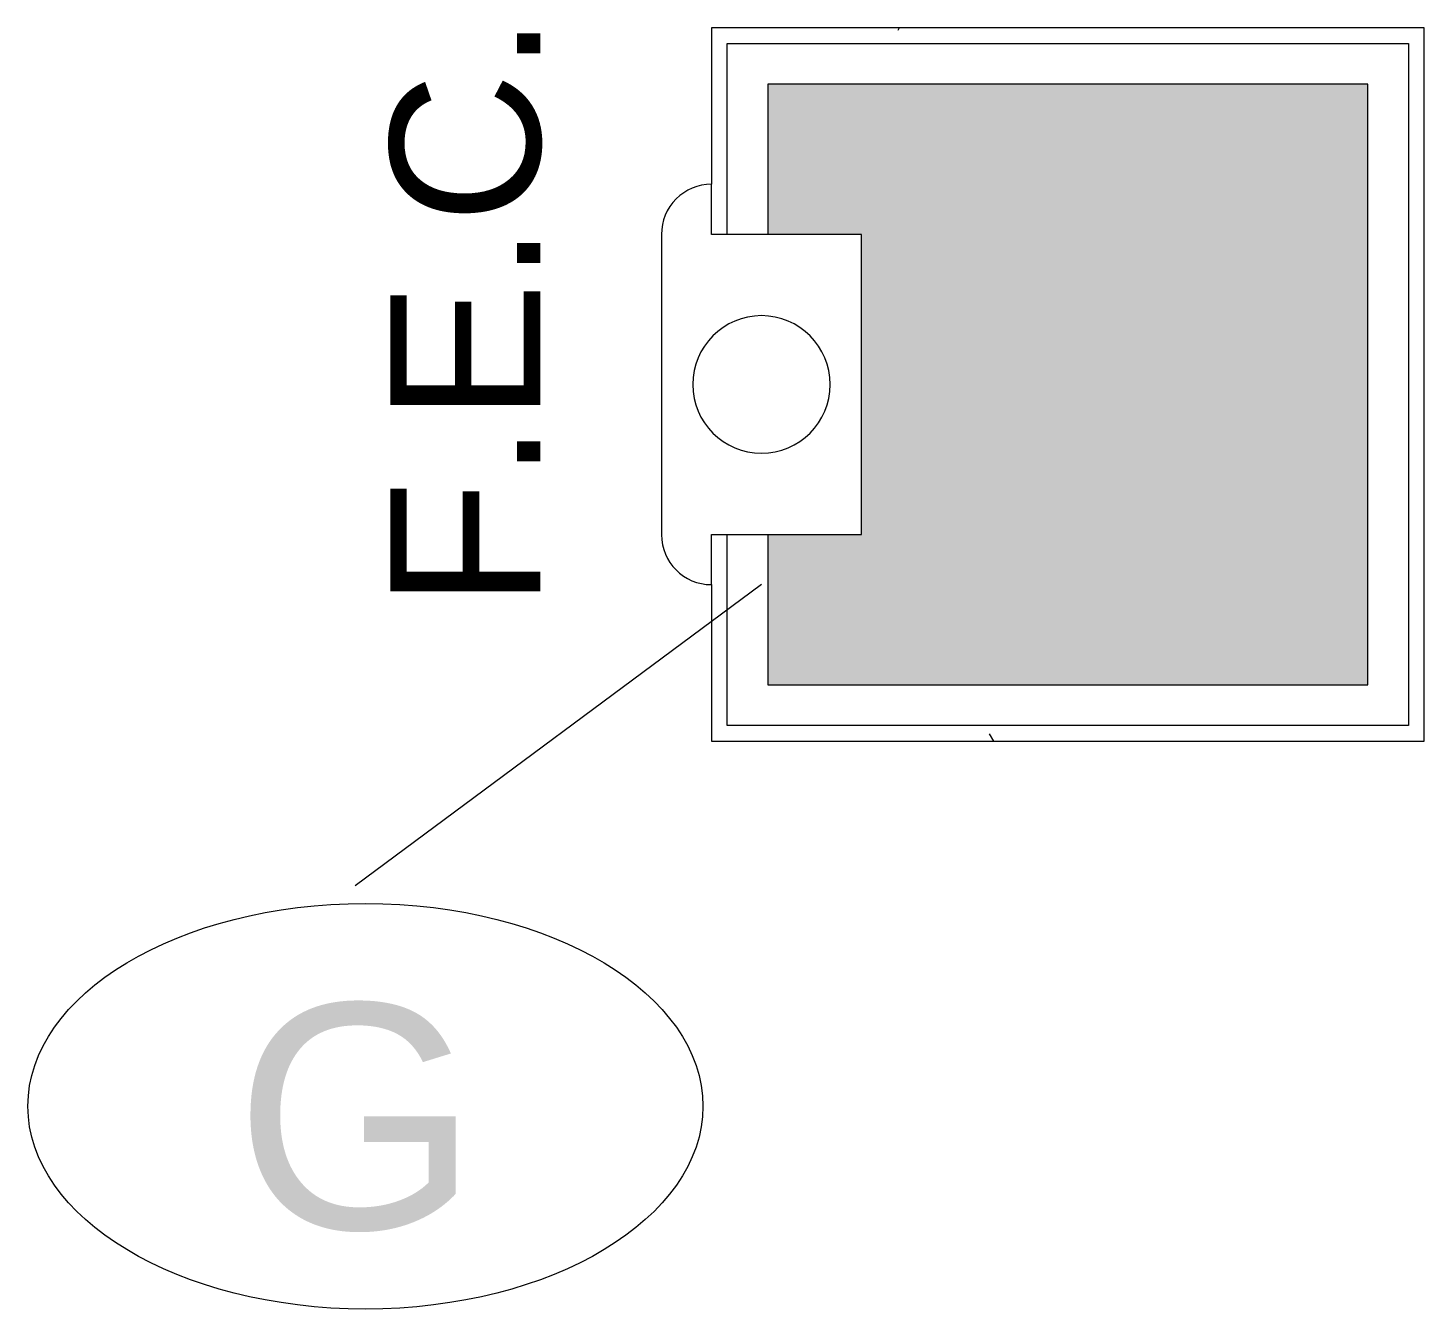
# Model space of a CAD drawing. Header units: inches. Extents: x 0 to 1865, y 0 to 1094.
# Drawn here: x 1399.4 to 1455.3, y 628.5 to 679.7 of the extents above; entities that cross this region are included whole.
import ezdxf

# ---------------------------------------------------------------- set-up
doc = ezdxf.new("R2010")
doc.units = ezdxf.units.IN
doc.header["$MEASUREMENT"] = 0
for name, color, linetype, lineweight in [('A-ANNO-NOTE', 131, 'Continuous', 9), ('A-WALL', 113, 'Continuous', 13), ('A-WALL-PATT', 111, 'Continuous', 13), ('I-WALL', 2, 'Continuous', 13), ('Q-SPCQ', 91, 'Continuous', 9), ('Q-SPCQ-IDEN', 132, 'Continuous', 9), ('S-COLS', 52, 'Continuous', 13)]:
    doc.layers.add(name, color=color, linetype=linetype, lineweight=lineweight)
doc.styles.add('Arial', font='arial.ttf', dxfattribs={"height": 6})
doc.styles.add('Arial_1', font='arial.ttf', dxfattribs={"height": 9})
pattern_1 = [(0, (0, 0), (30.72, 7.68), [1.267, -21.773, 1.267, -21.773, -122.88]), (0, (0, 0), (30.72, 7.68), [-46.08, 1.267, -44.813, 1.267, -21.773, -53.76]), (0, (0, 0), (30.72, 7.68), [-115.2, 1.267, -14.093, 1.267, -37.133]), (120, (11.52, 3.84), (-22.011075, 22.7643), [1.267, -21.773, 1.267, -21.773, -122.88]), (120, (11.52, 3.84), (-22.011075, 22.7643), [-46.08, 1.267, -44.813, 1.267, -21.773, -53.76]), (120, (11.52, 3.84), (-22.011075, 22.7643), [-115.2, 1.267, -14.093, 1.267, -37.133]), (240, (15.36, 19.2), (-8.708925, -30.4443), [1.267, -21.773, 1.267, -21.773, -122.88]), (240, (15.36, 19.2), (-8.708925, -30.4443), [-46.08, 1.267, -44.813, 1.267, -21.773, -53.76]), (240, (15.36, 19.2), (-8.708925, -30.4443), [-115.2, 1.267, -14.093, 1.267, -37.133])]

# ---------------------------------------------------------------- blocks, each defined once
blk = doc.blocks.new('Concrete-Rectangular-Column - 24_ X 24_-V2-Level 05 POWER _ SIGNAL')
at = {"layer": 'S-COLS', "lineweight": 9}
blk.add_hatch(color=7, dxfattribs=at).paths.add_polyline_path([(-12, -12), (12, -12), (12, 12), (-12, 12), (-12, 6), (-8.25, 6), (-8.25, -6), (-12, -6)], flags=0)
at = {"layer": 'S-COLS', "color": 8, "lineweight": 20}
for p, q in [((12, 12), (-12, 12)), ((-12, 12), (-12, 6)), ((12, -12), (12, 12)), ((-12, -6), (-12, -12)), ((-12, -12), (12, -12))]:
    blk.add_line(p, q, dxfattribs=at)
blk = doc.blocks.new('A-Recessed_Fire_Extinguisher_Cabinet - A-Recessed_Fire_Extinguisher_Cabinet-8144845-Level 05 POWER _ SIGNAL')
at = {"layer": 'Q-SPCQ'}
for p, q in [((6, 46.625), (-6, 46.625)), ((-8, 44.625), (-6, 44.625)), ((-6, 44.625), (-6, 38.625)), ((6, 38.625), (6, 44.625)), ((6, 44.625), (8, 44.625)), ((-6, 38.625), (6, 38.625))]:
    blk.add_line(p, q, dxfattribs=at)
for centre, radius, start, end in [((-6, 44.625), 2, 90, 180), ((6, 44.625), 2, 360, 90), ((0, 42.625), 2.75, 0, 180), ((0, 42.625), 2.75, 180, 360)]:
    blk.add_arc(centre, radius, start, end, dxfattribs=at)
blk = doc.blocks.new('Appliance_Specialty Equipment Tag - Standard-3515593-Level 05 POWER _ SIGNAL')
at = {"layer": 'Q-SPCQ-IDEN'}
blk.add_ellipse((-0.04989, 0.00375), major_axis=(-0.1406, 0), ratio=0.600473, dxfattribs=at)

msp = doc.modelspace()

# ---------------------------------------------------------------- hatches: boundary and pattern name
at = {"layer": 'A-WALL-PATT', "lineweight": 9}
h = msp.add_hatch(dxfattribs=at)
h.set_pattern_fill('FP_1', color=256, style=0, pattern_type=2)
h.set_pattern_definition(pattern_1)
h.paths.add_polyline_path([(1429, 679.051), (1454.625, 679.051), (1454.61, 679.676), (1426.75, 679.676), (1426.75, 679.051), (1427.375, 679.051)], flags=0)
h = msp.add_hatch(dxfattribs=at)
h.set_pattern_fill('FP_1', color=256, style=0, pattern_type=2)
h.set_pattern_definition(pattern_1)
h.paths.add_polyline_path([(1426.75, 651.176), (1427.375, 651.176), (1427.375, 659.426), (1426.75, 659.426), (1426.75, 653.426)], flags=0)
h.paths.add_polyline_path([(1427.375, 671.426), (1427.375, 679.051), (1426.75, 679.036), (1426.75, 671.426), (1426.896, 671.426)], flags=0)
h = msp.add_hatch(dxfattribs=at)
h.set_pattern_fill('FP_1', color=256, style=0, pattern_type=2)
h.set_pattern_definition(pattern_1)
h.paths.add_polyline_path([(1455.25, 651.176), (1455.25, 651.801), (1427.375, 651.801), (1427.375, 651.176), (1454.99, 651.176)], flags=0)

# ---------------------------------------------------------------- linework, layer by layer
at = {"layer": 'A-WALL'}
for p, q in [((1427.375, 679.051), (1454.625, 679.051)), ((1427.375, 671.426), (1427.375, 679.051)), ((1454.625, 679.051), (1454.625, 651.801)), ((1427.375, 651.801), (1427.375, 659.426)), ((1454.625, 651.801), (1427.375, 651.801))]:
    msp.add_line(p, q, dxfattribs=at)
at = {"layer": 'I-WALL'}
for p, q in [((1455.25, 679.676), (1426.75, 679.676)), ((1426.75, 679.676), (1426.75, 673.426)), ((1455.25, 651.176), (1455.25, 679.676)), ((1426.75, 657.426), (1426.75, 651.176)), ((1426.75, 651.176), (1455.25, 651.176))]:
    msp.add_line(p, q, dxfattribs=at)
at = {"layer": 'Q-SPCQ-IDEN'}
msp.add_line((1428.75, 657.426), (1412.505, 645.381), dxfattribs=at)

# ---------------------------------------------------------------- block references
at = {"layer": 'Q-SPCQ', "rotation": 90}
msp.add_blockref('A-Recessed_Fire_Extinguisher_Cabinet - A-Recessed_Fire_Extinguisher_Cabinet-8144845-Level 05 POWER _ SIGNAL', (1471.375, 665.426), dxfattribs=at)
at = {"layer": 'Q-SPCQ-IDEN', "xscale": 95.99999999999994, "yscale": 95.99999999999994, "zscale": 95.99999999999994}
msp.add_blockref('Appliance_Specialty Equipment Tag - Standard-3515593-Level 05 POWER _ SIGNAL', (1417.701, 636.217), dxfattribs=at)
at = {"layer": 'S-COLS', "lineweight": 9}
msp.add_blockref('Concrete-Rectangular-Column - 24_ X 24_-V2-Level 05 POWER _ SIGNAL', (1441, 665.426), dxfattribs=at)

# ---------------------------------------------------------------- texts
at = {"layer": 'A-ANNO-NOTE', "insert": (1413.902, 656.475), "char_height": 6, "width": 29.997, "attachment_point": 1, "rotation": 90, "style": 'Arial'}
msp.add_mtext('F.E.C.', dxfattribs=at)
at = {"layer": 'Q-SPCQ-IDEN', "insert": (1407.681, 640.673), "char_height": 9, "width": 12.12, "attachment_point": 1, "style": 'Arial_1'}
msp.add_mtext('G', dxfattribs=at)

doc.saveas('drawing.dxf')
